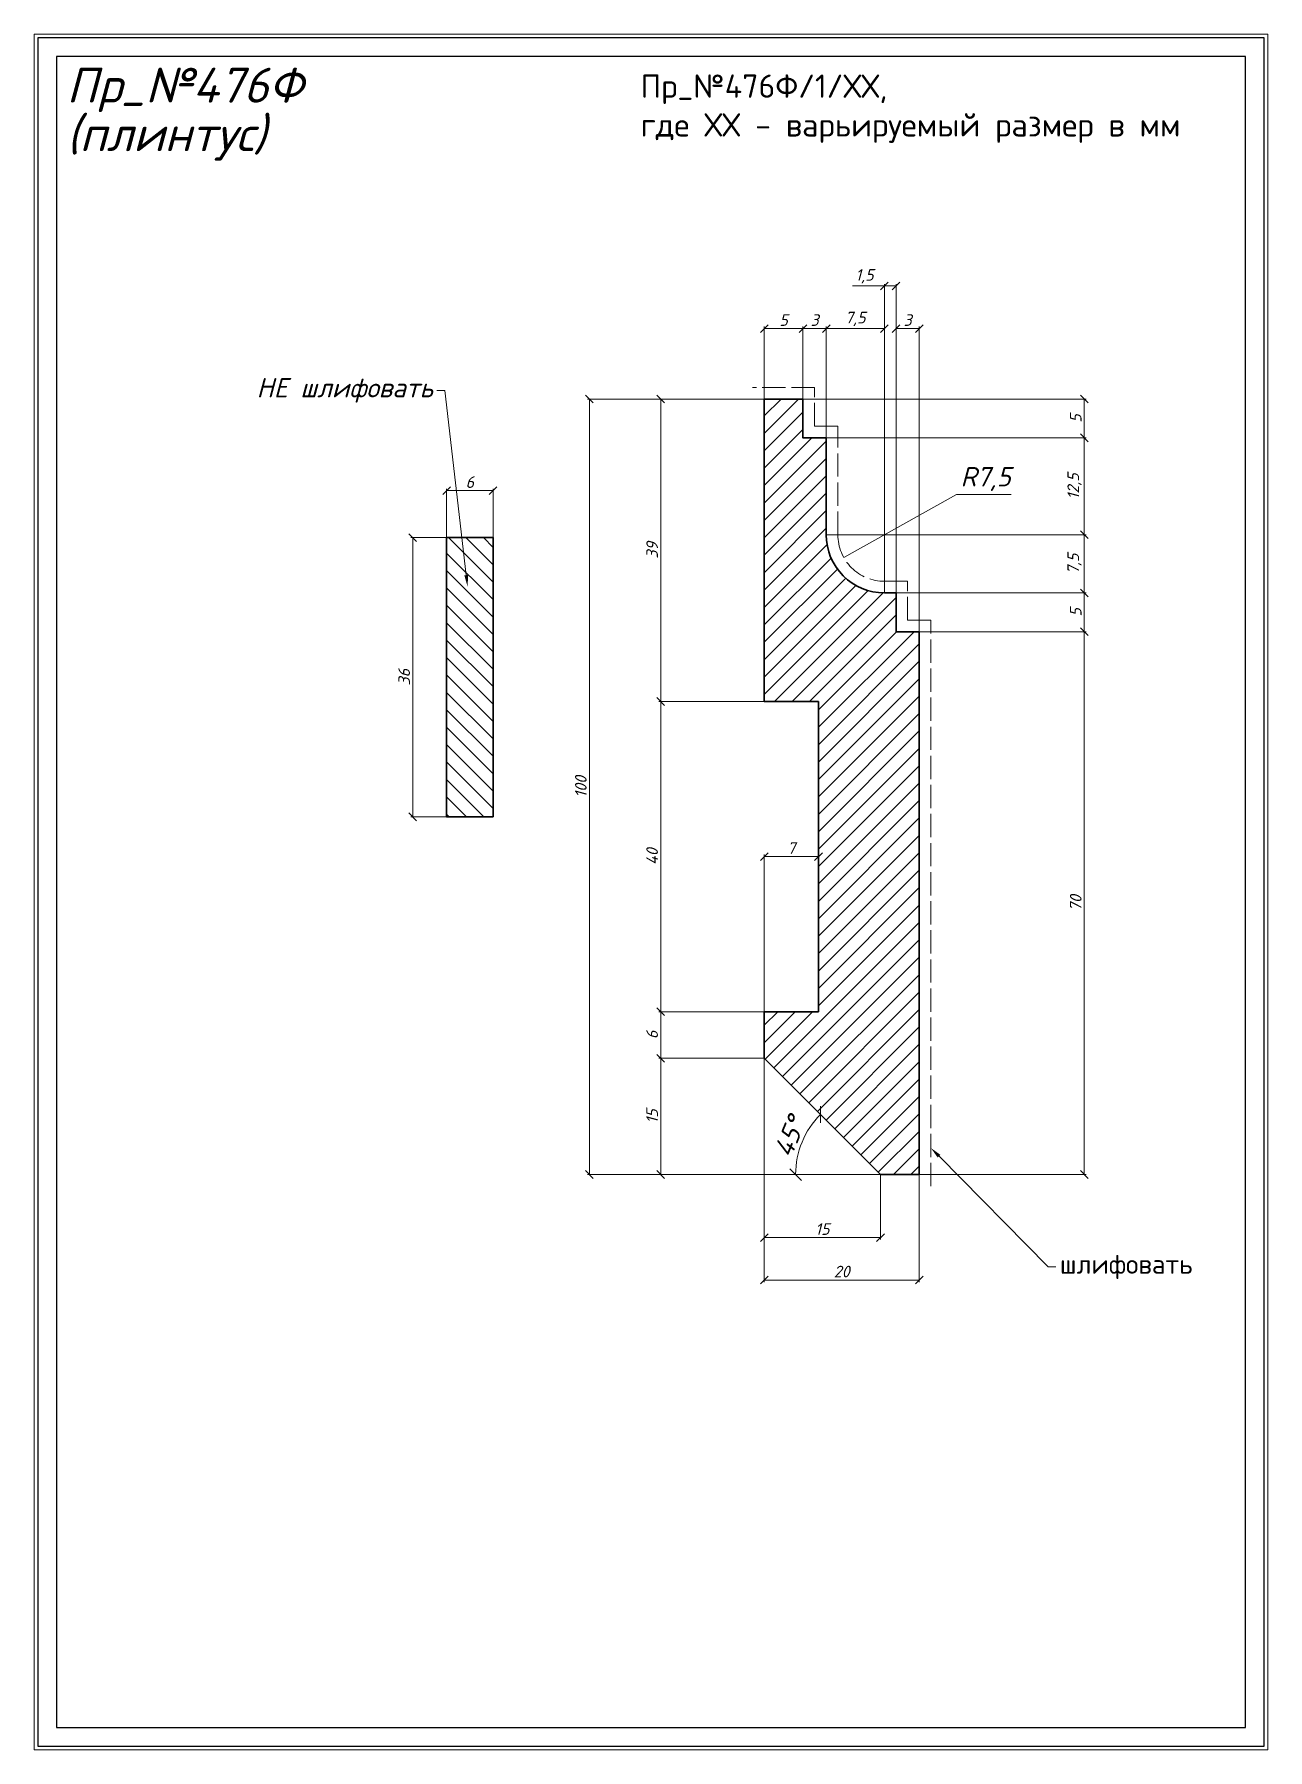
# Model space of a CAD drawing. Header units: millimetres. Extents: x 7778 to 7937, y -850 to -629.
import ezdxf
from ezdxf import colors
from ezdxf.entities.mleader import LeaderData, LeaderLine
from ezdxf.math import Vec2, Vec3

# ---------------------------------------------------------------- set-up
doc = ezdxf.new("R2010")
doc.units = ezdxf.units.MM
doc.linetypes.add('ACAD_ISO02W100', pattern=[15, 12, -3])
doc.layers.get('0').update_dxf_attribs({"lineweight": 13})
for name, color, linetype, lineweight in [('профили', 1, 'Continuous', 35), ('служебный слой ЛИНИИ ПУНКТИРНЫЕ', 7, 'ACAD_ISO02W100', 13), ('служебный слой НАДПИСИ', 7, 'Continuous', 13), ('служебный слой РАЗМЕРЫ', 7, 'Continuous', 9), ('служебный слой ШТАМП', 7, 'Continuous', 30), ('служебный слой ШТРИХОВКА', 7, 'Continuous', 5)]:
    doc.layers.add(name, color=color, linetype=linetype, lineweight=lineweight)
doc.styles.add('ЕСКД', font='isocpeur.ttf', dxfattribs={"oblique": 15})
doc.styles.add('ЕСКД профили текст', font='isocpeur.ttf')
doc.styles.add('ЕСКД штамп_текст', font='isocpeur.ttf')
doc.dimstyles.new('ЕСКД', dxfattribs={"dimtxt": 3.5, "dimasz": 2.5, "dimexe": 0.25, "dimexo": 0, "dimgap": 0.35, "dimtad": 1, "dimdec": 1, "dimzin": 9, "dimtxsty": 'ЕСКД', "dimblk": 'OBLIQUE', "dimcen": 0, "dimclrd": 256, "dimclre": 256, "dimclrt": 256, "dimadec": 1, "dimazin": 0, "dimtfac": 1, "dimtdec": 1, "dimtmove": 0, "dimatfit": 3, "dimldrblk": 'DOTSMALL', "dimfxl": 1, "dimlwd": -1, "dimlwe": -1, "dimarcsym": 0})
doc.dimstyles.new('ЕСКД$4', dxfattribs={"dimtxt": 3.5, "dimasz": 2.5, "dimexe": 0.25, "dimexo": 0, "dimgap": 0.35, "dimtad": 1, "dimtoh": 1, "dimdec": 1, "dimzin": 9, "dimtxsty": 'ЕСКД', "dimblk1": 'OBLIQUE', "dimsah": 1, "dimcen": 0, "dimse1": 1, "dimclrd": 256, "dimclre": 256, "dimclrt": 256, "dimadec": 1, "dimazin": 0, "dimtfac": 1, "dimtdec": 1, "dimtofl": 0, "dimtmove": 0, "dimatfit": 3, "dimldrblk": 'DOTSMALL', "dimfxl": 1, "dimlwd": -1, "dimlwe": -1, "dimarcsym": 2})

# ---------------------------------------------------------------- blocks, each defined once
blk = doc.blocks.new('_OBLIQUE')
at = {"color": 0, "linetype": 'ByBlock'}
blk.add_line((-0.5, -0.5), (0.5, 0.5), dxfattribs=at)
blk = doc.blocks.new('*D865')
at = {"layer": 'Defpoints', "color": 0, "transparency": 16777216}
for p in [(7830.87, -693.63), (7826.5, -729.63), (7830.87, -729.63)]:
    blk.add_point(p, dxfattribs=at)
at = {"layer": 'служебный слой РАЗМЕРЫ', "transparency": 16777216}
for p, q in [((7830.87, -693.63), (7826.25, -693.63)), ((7826.5, -693.63), (7826.5, -729.63)), ((7830.87, -729.63), (7826.25, -729.63))]:
    blk.add_line(p, q, dxfattribs=at)
for p, rotation in [((7826.5, -693.63), 90), ((7826.5, -729.63), 270)]:
    blk.add_blockref('_OBLIQUE', p, dxfattribs=dict(at, rotation=rotation))
at = {"layer": 'служебный слой РАЗМЕРЫ', "transparency": 16777216, "insert": (7825.4, -711.63), "char_height": 1.5, "attachment_point": 5, "rotation": 90, "style": 'ЕСКД'}
blk.add_mtext('36', dxfattribs=at)
blk = doc.blocks.new('_DotSmall')
at = {"color": 0, "linetype": 'ByBlock', "lineweight": -3, "const_width": 0.5}
blk.add_lwpolyline([(-0.0625, 0, 1), (0.0625, 0, 1)], format="xyb", close=True, dxfattribs=at)
blk = doc.blocks.new('*D22')
at = {"layer": 'Defpoints', "color": 0, "transparency": 16777216}
for p in [(7887.35, -661.17), (7887.35, -700.76), (7888.85, -700.76)]:
    blk.add_point(p, dxfattribs=at)
at = {"layer": 'служебный слой РАЗМЕРЫ', "transparency": 16777216}
for p, q in [((7887.35, -661.17), (7883.22, -661.17)), ((7887.35, -700.76), (7887.35, -660.92)), ((7888.85, -661.17), (7887.35, -661.17)), ((7888.85, -700.76), (7888.85, -660.92))]:
    blk.add_line(p, q, dxfattribs=at)
at = {"layer": 'служебный слой РАЗМЕРЫ', "transparency": 16777216, "rotation": 180}
blk.add_blockref('_OBLIQUE', (7887.35, -661.17), dxfattribs=at)
at = {"layer": 'служебный слой РАЗМЕРЫ', "transparency": 16777216}
blk.add_blockref('_OBLIQUE', (7888.85, -661.17), dxfattribs=at)
at = {"layer": 'служебный слой РАЗМЕРЫ', "transparency": 16777216, "insert": (7884.79, -659.92), "char_height": 1.5, "attachment_point": 5, "style": 'ЕСКД'}
blk.add_mtext('1,5', dxfattribs=at)
blk = doc.blocks.new('*D21')
at = {"layer": 'Defpoints', "color": 0, "transparency": 16777216}
for p in [(7871.85, -666.67), (7871.85, -675.76), (7876.85, -675.76)]:
    blk.add_point(p, dxfattribs=at)
at = {"layer": 'служебный слой РАЗМЕРЫ', "transparency": 16777216}
for p, q in [((7871.85, -675.76), (7871.85, -666.42)), ((7876.85, -666.67), (7871.85, -666.67)), ((7876.85, -675.76), (7876.85, -666.42))]:
    blk.add_line(p, q, dxfattribs=at)
at = {"layer": 'служебный слой РАЗМЕРЫ', "transparency": 16777216, "rotation": 180}
blk.add_blockref('_OBLIQUE', (7871.85, -666.67), dxfattribs=at)
at = {"layer": 'служебный слой РАЗМЕРЫ', "transparency": 16777216}
blk.add_blockref('_OBLIQUE', (7876.85, -666.67), dxfattribs=at)
at = {"layer": 'служебный слой РАЗМЕРЫ', "transparency": 16777216, "insert": (7874.35, -665.57), "char_height": 1.5, "attachment_point": 5, "style": 'ЕСКД'}
blk.add_mtext('5', dxfattribs=at)
blk = doc.blocks.new('*D19')
at = {"layer": 'Defpoints', "color": 0, "transparency": 16777216}
for p in [(7887.35, -666.67), (7879.85, -680.76), (7887.35, -700.76)]:
    blk.add_point(p, dxfattribs=at)
at = {"layer": 'служебный слой РАЗМЕРЫ', "transparency": 16777216}
for p, q in [((7879.85, -680.76), (7879.85, -666.42)), ((7879.85, -666.67), (7887.35, -666.67)), ((7887.35, -700.76), (7887.35, -666.42))]:
    blk.add_line(p, q, dxfattribs=at)
at = {"layer": 'служебный слой РАЗМЕРЫ', "transparency": 16777216, "rotation": 180}
blk.add_blockref('_OBLIQUE', (7879.85, -666.67), dxfattribs=at)
at = {"layer": 'служебный слой РАЗМЕРЫ', "transparency": 16777216}
blk.add_blockref('_OBLIQUE', (7887.35, -666.67), dxfattribs=at)
at = {"layer": 'служебный слой РАЗМЕРЫ', "transparency": 16777216, "insert": (7883.6, -665.42), "char_height": 1.5, "attachment_point": 5, "style": 'ЕСКД'}
blk.add_mtext('7,5', dxfattribs=at)
blk = doc.blocks.new('*D17')
at = {"layer": 'Defpoints', "color": 0, "transparency": 16777216}
for p in [(7871.85, -734.76), (7871.85, -754.76), (7878.85, -754.76)]:
    blk.add_point(p, dxfattribs=at)
at = {"layer": 'служебный слой РАЗМЕРЫ', "transparency": 16777216}
for p, q in [((7871.85, -754.76), (7871.85, -734.51)), ((7878.85, -734.76), (7871.85, -734.76)), ((7878.85, -754.76), (7878.85, -734.51))]:
    blk.add_line(p, q, dxfattribs=at)
at = {"layer": 'служебный слой РАЗМЕРЫ', "transparency": 16777216, "rotation": 180}
blk.add_blockref('_OBLIQUE', (7871.85, -734.76), dxfattribs=at)
at = {"layer": 'служебный слой РАЗМЕРЫ', "transparency": 16777216}
blk.add_blockref('_OBLIQUE', (7878.85, -734.76), dxfattribs=at)
at = {"layer": 'служебный слой РАЗМЕРЫ', "transparency": 16777216, "insert": (7875.35, -733.66), "char_height": 1.5, "attachment_point": 5, "style": 'ЕСКД'}
blk.add_mtext('7', dxfattribs=at)
blk = doc.blocks.new('*D13')
at = {"layer": 'Defpoints', "color": 0, "transparency": 16777216}
for p in [(7893.89, -689.6), (7887.35, -693.26)]:
    blk.add_point(p, dxfattribs=at)
at = {"layer": 'служебный слой РАЗМЕРЫ', "transparency": 16777216}
for p, q in [((7896.65, -688.06), (7882.11, -696.19)), ((7903.69, -688.06), (7896.65, -688.06))]:
    blk.add_line(p, q, dxfattribs=at)
at = {"layer": 'служебный слой РАЗМЕРЫ', "lineweight": 5, "transparency": 16777216, "insert": (7900.42, -686.06), "char_height": 2.5, "attachment_point": 5, "style": 'ЕСКД'}
blk.add_mtext('R7,5', dxfattribs=at)
blk = doc.blocks.new('*D12')
at = {"layer": 'Defpoints', "color": 0, "transparency": 16777216}
for p in [(7871.85, -760.76), (7877.37, -770.28), (7886.85, -775.76), (7886.85, -775.76), (7891.85, -775.76)]:
    blk.add_point(p, dxfattribs=at)
at = {"layer": 'служебный слой РАЗМЕРЫ', "transparency": 16777216}
blk.add_line((7886.85, -775.76), (7875.65, -775.76), dxfattribs=at)
blk.add_arc((7886.85, -775.76), 10.95, 135, 180, dxfattribs=at)
at = {"layer": 'служебный слой РАЗМЕРЫ', "transparency": 16777216, "xscale": 1.5, "yscale": 1.5, "zscale": 1.5}
for p, rotation in [((7879.11, -768.02), 45.00000000000016), ((7875.9, -775.76), 269.9999999999981)]:
    blk.add_blockref('_OBLIQUE', p, dxfattribs=dict(at, rotation=rotation))
at = {"layer": 'служебный слой РАЗМЕРЫ', "transparency": 16777216, "insert": (7875.12, -770.9), "char_height": 2.5, "attachment_point": 5, "rotation": 67.5, "style": 'ЕСКД'}
blk.add_mtext('45°', dxfattribs=at)
blk = doc.blocks.new('*D11')
at = {"layer": 'Defpoints', "color": 0, "transparency": 16777216}
for p in [(7871.85, -675.76), (7849.29, -775.76), (7886.85, -775.76)]:
    blk.add_point(p, dxfattribs=at)
at = {"layer": 'служебный слой РАЗМЕРЫ', "transparency": 16777216}
for p, q in [((7871.85, -675.76), (7849.04, -675.76)), ((7849.29, -675.76), (7849.29, -775.76)), ((7886.85, -775.76), (7849.04, -775.76))]:
    blk.add_line(p, q, dxfattribs=at)
for p, rotation in [((7849.29, -675.76), 90), ((7849.29, -775.76), 270)]:
    blk.add_blockref('_OBLIQUE', p, dxfattribs=dict(at, rotation=rotation))
at = {"layer": 'служебный слой РАЗМЕРЫ', "transparency": 16777216, "insert": (7848.19, -725.76), "char_height": 1.5, "attachment_point": 5, "rotation": 90, "style": 'ЕСКД'}
blk.add_mtext('100', dxfattribs=at)
blk = doc.blocks.new('*D8')
at = {"layer": 'Defpoints', "color": 0, "transparency": 16777216}
for p in [(7871.85, -760.76), (7886.85, -775.76), (7871.85, -783.89)]:
    blk.add_point(p, dxfattribs=at)
at = {"layer": 'служебный слой РАЗМЕРЫ', "transparency": 16777216}
for p, q in [((7871.85, -760.76), (7871.85, -784.14)), ((7886.85, -775.76), (7886.85, -784.14)), ((7886.85, -783.89), (7871.85, -783.89))]:
    blk.add_line(p, q, dxfattribs=at)
at = {"layer": 'служебный слой РАЗМЕРЫ', "transparency": 16777216, "rotation": 180}
blk.add_blockref('_OBLIQUE', (7871.85, -783.89), dxfattribs=at)
at = {"layer": 'служебный слой РАЗМЕРЫ', "transparency": 16777216}
blk.add_blockref('_OBLIQUE', (7886.85, -783.89), dxfattribs=at)
at = {"layer": 'служебный слой РАЗМЕРЫ', "transparency": 16777216, "insert": (7879.35, -782.79), "char_height": 1.5, "attachment_point": 5, "style": 'ЕСКД'}
blk.add_mtext('15', dxfattribs=at)
blk = doc.blocks.new('*D7')
at = {"layer": 'Defpoints', "color": 0, "transparency": 16777216}
for p in [(7876.85, -675.76), (7876.85, -680.76), (7913.14, -680.76)]:
    blk.add_point(p, dxfattribs=at)
at = {"layer": 'служебный слой РАЗМЕРЫ', "transparency": 16777216}
for p, q in [((7876.85, -675.76), (7913.39, -675.76)), ((7913.14, -675.76), (7913.14, -680.76)), ((7876.85, -680.76), (7913.39, -680.76))]:
    blk.add_line(p, q, dxfattribs=at)
for p, rotation in [((7913.14, -675.76), 90), ((7913.14, -680.76), 270)]:
    blk.add_blockref('_OBLIQUE', p, dxfattribs=dict(at, rotation=rotation))
at = {"layer": 'служебный слой РАЗМЕРЫ', "transparency": 16777216, "insert": (7912.04, -678.26), "char_height": 1.5, "attachment_point": 5, "rotation": 90, "style": 'ЕСКД'}
blk.add_mtext('5', dxfattribs=at)
blk = doc.blocks.new('*D6')
at = {"layer": 'Defpoints', "color": 0, "transparency": 16777216}
for p in [(7891.85, -705.76), (7891.85, -775.76), (7913.14, -775.76)]:
    blk.add_point(p, dxfattribs=at)
at = {"layer": 'служебный слой РАЗМЕРЫ', "transparency": 16777216}
for p, q in [((7891.85, -705.76), (7913.39, -705.76)), ((7913.14, -705.76), (7913.14, -775.76)), ((7891.85, -775.76), (7913.39, -775.76))]:
    blk.add_line(p, q, dxfattribs=at)
for p, rotation in [((7913.14, -705.76), 90), ((7913.14, -775.76), 270)]:
    blk.add_blockref('_OBLIQUE', p, dxfattribs=dict(at, rotation=rotation))
at = {"layer": 'служебный слой РАЗМЕРЫ', "transparency": 16777216, "insert": (7912.04, -740.76), "char_height": 1.5, "attachment_point": 5, "rotation": 90, "style": 'ЕСКД'}
blk.add_mtext('70', dxfattribs=at)
blk = doc.blocks.new('*D5')
at = {"layer": 'Defpoints', "color": 0, "transparency": 16777216}
for p in [(7888.85, -700.76), (7891.85, -705.76), (7913.14, -705.76)]:
    blk.add_point(p, dxfattribs=at)
at = {"layer": 'служебный слой РАЗМЕРЫ', "transparency": 16777216}
for p, q in [((7888.85, -700.76), (7913.39, -700.76)), ((7913.14, -700.76), (7913.14, -705.76)), ((7891.85, -705.76), (7913.39, -705.76))]:
    blk.add_line(p, q, dxfattribs=at)
for p, rotation in [((7913.14, -700.76), 90), ((7913.14, -705.76), 270)]:
    blk.add_blockref('_OBLIQUE', p, dxfattribs=dict(at, rotation=rotation))
at = {"layer": 'служебный слой РАЗМЕРЫ', "transparency": 16777216, "insert": (7912.04, -703.26), "char_height": 1.5, "attachment_point": 5, "rotation": 90, "style": 'ЕСКД'}
blk.add_mtext('5', dxfattribs=at)
blk = doc.blocks.new('*D4')
at = {"layer": 'Defpoints', "color": 0, "transparency": 16777216}
for p in [(7879.85, -693.26), (7888.85, -700.76), (7913.14, -700.76)]:
    blk.add_point(p, dxfattribs=at)
at = {"layer": 'служебный слой РАЗМЕРЫ', "transparency": 16777216}
for p, q in [((7879.85, -693.26), (7913.39, -693.26)), ((7913.14, -693.26), (7913.14, -700.76)), ((7888.85, -700.76), (7913.39, -700.76))]:
    blk.add_line(p, q, dxfattribs=at)
for p, rotation in [((7913.14, -693.26), 90), ((7913.14, -700.76), 270)]:
    blk.add_blockref('_OBLIQUE', p, dxfattribs=dict(at, rotation=rotation))
at = {"layer": 'служебный слой РАЗМЕРЫ', "transparency": 16777216, "insert": (7911.89, -697.01), "char_height": 1.5, "attachment_point": 5, "rotation": 90, "style": 'ЕСКД'}
blk.add_mtext('7,5', dxfattribs=at)
blk = doc.blocks.new('*D3')
at = {"layer": 'Defpoints', "color": 0, "transparency": 16777216}
for p in [(7876.85, -680.76), (7879.85, -693.26), (7913.14, -693.26)]:
    blk.add_point(p, dxfattribs=at)
at = {"layer": 'служебный слой РАЗМЕРЫ', "transparency": 16777216}
for p, q in [((7876.85, -680.76), (7913.39, -680.76)), ((7913.14, -680.76), (7913.14, -693.26)), ((7879.85, -693.26), (7913.39, -693.26))]:
    blk.add_line(p, q, dxfattribs=at)
for p, rotation in [((7913.14, -680.76), 90), ((7913.14, -693.26), 270)]:
    blk.add_blockref('_OBLIQUE', p, dxfattribs=dict(at, rotation=rotation))
at = {"layer": 'служебный слой РАЗМЕРЫ', "transparency": 16777216, "insert": (7911.89, -687.01), "char_height": 1.5, "attachment_point": 5, "rotation": 90, "style": 'ЕСКД'}
blk.add_mtext('12,5', dxfattribs=at)

msp = doc.modelspace()

# ---------------------------------------------------------------- hatches: boundary and pattern name
at = {"layer": 'служебный слой ШТРИХОВКА'}
h = msp.add_hatch(dxfattribs=at)
h.set_pattern_fill('ANSI31', color=256, scale=0.5, style=0)
h.set_pattern_definition([(45, (-2755.6169, 124.2139), (-1.12253202, 1.12253202), [])])
h.paths.add_polyline_path([(7878.85, -714.76), (7878.85, -754.76), (7871.85, -754.76), (7871.85, -760.76), (7886.85, -775.76), (7891.85, -775.76), (7891.85, -705.76), (7888.85, -705.76), (7888.85, -700.76), (7887.35, -700.76, -0.414214), (7879.85, -693.26), (7879.85, -680.76), (7876.85, -680.76), (7876.85, -675.76), (7871.85, -675.76), (7871.85, -714.76)])
h = msp.add_hatch(dxfattribs=at)
h.set_pattern_fill('ANSI31', color=256, scale=0.5, angle=90, style=0)
h.set_pattern_definition([(135, (-2836.5919, -501.3836), (-1.12253202, -1.12253202), [])])
h.paths.add_polyline_path([(7830.87, -729.63), (7836.87, -729.63), (7836.87, -693.63), (7830.87, -693.63)])

# ---------------------------------------------------------------- linework, layer by layer
at = {"layer": 'профили'}
msp.add_lwpolyline([(7871.85, -675.76), (7871.85, -714.76), (7878.85, -714.76), (7878.85, -754.76), (7871.85, -754.76), (7871.85, -760.76), (7886.85, -775.76), (7891.85, -775.76), (7891.85, -705.76), (7888.85, -705.76), (7888.85, -700.76), (7887.35, -700.76, -0.414217), (7879.85, -693.26), (7879.85, -693.26), (7879.85, -680.76), (7876.85, -680.76), (7876.85, -675.76), (7871.85, -675.76)], format="xyb", dxfattribs=at)
at = {"layer": 'профили', "ltscale": 100}
msp.add_lwpolyline([(7830.87, -693.63), (7830.87, -729.63), (7836.87, -729.63), (7836.87, -693.63)], close=True, dxfattribs=at)
at = {"layer": 'служебный слой ЛИНИИ ПУНКТИРНЫЕ', "ltscale": 0.25}
msp.add_lwpolyline([(7893.35, -777.26), (7893.35, -704.26), (7890.35, -704.26), (7890.35, -699.26), (7887.35, -699.26, -0.414217), (7881.35, -693.26), (7881.35, -679.26), (7878.35, -679.26), (7878.35, -674.26), (7870.35, -674.26)], format="xyb", dxfattribs=at)
at = {"layer": 'служебный слой ШТАМП', "color": 6, "lineweight": 5, "ltscale": 100}
msp.add_lwpolyline([(7936.8, -628.72), (7777.68, -628.72), (7777.68, -849.93), (7936.8, -849.93)], close=True, dxfattribs=at)
at = {"layer": 'служебный слой ШТАМП', "ltscale": 100}
for points in [[(7936.35, -629.18), (7778.14, -629.18), (7778.14, -849.48), (7936.35, -849.48)], [(7933.95, -631.58), (7780.54, -631.58), (7780.54, -847.08), (7933.95, -847.08)]]:
    msp.add_lwpolyline(points, close=True, dxfattribs=at)

# ---------------------------------------------------------------- texts
at = {"layer": 'служебный слой НАДПИСИ', "style": 'ЕСКД', "oblique": 15}
for s, p in [('Пр_№476Ф', (7781.84, -637.53)), ('(плинтус)', (7781.84, -643.79))]:
    msp.add_text(s, height=4.5, dxfattribs=at).set_placement(p)
at = {"layer": 'служебный слой РАЗМЕРЫ', "insert": (7855.9, -633.9), "char_height": 3, "attachment_point": 1, "style": 'ЕСКД профили текст'}
msp.add_mtext_dynamic_manual_height_columns('Пр_№476Ф/1/ХХ,\\Pгде ХХ - варьируемый размер в мм', width=72.9455, gutter_width=15, heights=[0], dxfattribs=at)

# ---------------------------------------------------------------- dimensions: what is measured, and where the dimension line sits
at = {"layer": 'служебный слой РАЗМЕРЫ'}
for base, p1, p2, picture, middle in [((7887.35, -661.17), (7888.85, -700.76), (7887.35, -700.76), '*D22', (7884.79, -659.92)), ((7871.85, -666.67), (7876.85, -675.76), (7871.85, -675.76), '*D21', (7874.35, -665.57)), ((7887.35, -666.67), (7879.85, -680.76), (7887.35, -700.76), '*D19', (7883.6, -665.42)), ((7871.85, -734.76), (7878.85, -754.76), (7871.85, -754.76), '*D17', (7875.35, -733.66)), ((7871.85, -783.89), (7886.85, -775.76), (7871.85, -760.76), '*D8', (7879.35, -782.79))]:
    dim = msp.add_linear_dim(base=base, p1=p1, p2=p2, dimstyle='ЕСКД', override={"dimtxt": 1.5, "dimasz": 1}, dxfattribs=at)
    dim.commit()
    dim.dimension.update_dxf_attribs({"geometry": picture, "text_midpoint": middle})
for base, p1, p2 in [((7879.85, -666.67), (7876.85, -675.76), (7879.85, -680.76)), ((7891.85, -666.67), (7888.85, -700.76), (7891.85, -705.76)), ((7836.87, -687.57), (7830.87, -693.63), (7836.87, -693.63)), ((7891.85, -789.37), (7871.85, -760.76), (7891.85, -775.76))]:
    msp.add_linear_dim(base=base, p1=p1, p2=p2, dimstyle='ЕСКД', override={"dimtxt": 1.5, "dimasz": 1}, dxfattribs=at).render()
for base, p1, p2, picture, middle in [((7849.29, -775.76), (7871.85, -675.76), (7886.85, -775.76), '*D11', (7848.19, -725.76)), ((7913.14, -680.76), (7876.85, -675.76), (7876.85, -680.76), '*D7', (7912.04, -678.26)), ((7913.14, -693.26), (7876.85, -680.76), (7879.85, -693.26), '*D3', (7911.89, -687.01)), ((7826.5, -729.63), (7830.87, -693.63), (7830.87, -729.63), '*D865', (7825.4, -711.63)), ((7913.14, -700.76), (7879.85, -693.26), (7888.85, -700.76), '*D4', (7911.89, -697.01)), ((7913.14, -705.76), (7888.85, -700.76), (7891.85, -705.76), '*D5', (7912.04, -703.26)), ((7913.14, -775.76), (7891.85, -705.76), (7891.85, -775.76), '*D6', (7912.04, -740.76))]:
    dim = msp.add_linear_dim(base=base, p1=p1, p2=p2, angle=90, dimstyle='ЕСКД', override={"dimtxt": 1.5, "dimasz": 1}, dxfattribs=at)
    dim.commit()
    dim.dimension.update_dxf_attribs({"geometry": picture, "text_midpoint": middle})
for base, p1, p2 in [((7858.49, -675.76), (7871.85, -714.76), (7871.85, -675.76)), ((7858.49, -714.76), (7871.85, -754.76), (7871.85, -714.76)), ((7858.49, -754.76), (7871.85, -760.76), (7871.85, -754.76)), ((7858.49, -760.76), (7886.85, -775.76), (7871.85, -760.76))]:
    msp.add_linear_dim(base=base, p1=p1, p2=p2, angle=90, dimstyle='ЕСКД', override={"dimtxt": 1.5, "dimasz": 1}, dxfattribs=at).render()
at = {"layer": 'служебный слой РАЗМЕРЫ', "lineweight": 5}
dim = msp.add_radius_dim(center=(7887.35, -693.26), mpoint=(7893.89, -689.6), dimstyle='ЕСКД$4', override={"dimtxt": 2.5, "dimasz": 1.5, "dimgap": 0.5}, dxfattribs=at)
dim.commit()
dim.dimension.update_dxf_attribs({"geometry": '*D13', "text_midpoint": (7900.42, -688.06), "dimtype": 132})
at = {"layer": 'служебный слой РАЗМЕРЫ'}
dim = msp.add_angular_dim_2l(base=(7877.37, -770.28), line1=((7871.85, -760.76), (7886.85, -775.76)), line2=((7886.85, -775.76), (7891.85, -775.76)), dimstyle='ЕСКД', override={"dimtxt": 2.5, "dimasz": 1.5, "dimgap": 0.5, "dimblk1": 'OBLIQUE', "dimblk2": 'OBLIQUE', "dimsah": 1, "dimadec": 0}, dxfattribs=at)
dim.commit()
dim.dimension.update_dxf_attribs({"geometry": '*D12', "text_midpoint": (7875.12, -770.9)})

# ---------------------------------------------------------------- leaders
ml = msp.add_multileader_mtext('Standard', dxfattribs=at)
ml.set_content('\\A1;НЕ шлифовать', color=256, style='ЕСКД')
ml.set_leader_properties(color=256, linetype='ByLayer', lineweight=-1)
ml.build(insert=Vec2(0, 0))
ml.multileader.update_dxf_attribs({"dogleg_length": 1, "arrow_head_size": 1.5})
ctx = ml.context
ctx.base_point, ctx.char_height, ctx.arrow_head_size, ctx.landing_gap_size, ctx.plane_origin = Vec3(7805.71, -674.66), 2.5, 1.5, 0.5, Vec3(7831.45, -661.5)
ctx.text_align_type = 2
notes = []
notes.append((ctx, [(0, (1, 1, 0), (7830.63, -674.66), (-1, 0), 1, [(0, [(7833.58, -699.96)], 0, [])])]))
ctx.mtext.insert, ctx.mtext.alignment, ctx.mtext.flow_direction = Vec3(7829.13, -673.04), 3, 5
ml = msp.add_multileader_mtext('Standard', dxfattribs=at)
ml.set_content('\\A1;{\\fISOCPEUR|b1|i0|c204|p34;шлифовать}', color=256, style='ЕСКД штамп_текст')
ml.set_leader_properties(color=256, linetype='ByLayer', lineweight=-1)
ml.build(insert=Vec2(0, 0))
ml.multileader.update_dxf_attribs({"dogleg_length": 1, "arrow_head_size": 1.5})
ctx = ml.context
ctx.base_point, ctx.char_height, ctx.arrow_head_size, ctx.landing_gap_size, ctx.plane_origin = Vec3(7909.49, -787.68), 2.5, 1.5, 0.5, Vec3(7936.13, -774.51)
notes.append((ctx, [(1, (1, 1, 0), (7908.49, -787.68), (1, 0), 1, [(0, [(7893.35, -772.33)], 0, [])])]))
ctx.mtext.insert, ctx.mtext.flow_direction = Vec3(7909.99, -786.06), 5
for ctx, leaders in notes:
    for number, flags, end, landing, length, lines in leaders:
        leader = LeaderData()
        leader.index, (leader.has_last_leader_line, leader.has_dogleg_vector, leader.attachment_direction) = number, flags
        leader.last_leader_point, leader.dogleg_vector, leader.dogleg_length = Vec3(end), Vec3(landing), length
        for number, points, colour, breaks in lines:
            line = LeaderLine()
            line.index, line.vertices, line.color, line.breaks = number, Vec3.list(points), colors.encode_raw_color(colour), breaks
            leader.lines.append(line)
        ctx.leaders.append(leader)

doc.saveas('drawing.dxf')
